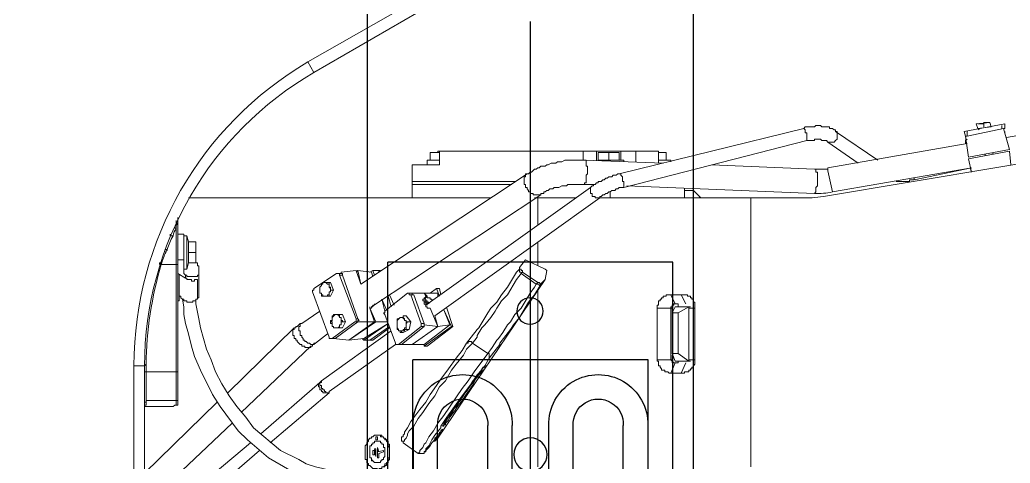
# Model space of a CAD drawing. Header units: millimetres. Extents: x 25083 to 52777, y 24772 to 45779.
# Drawn here: x 39033.2 to 39276.5, y 34015.4 to 34124.4 of the extents above; entities that cross this region are included whole.
import ezdxf

# ---------------------------------------------------------------- set-up
doc = ezdxf.new("R2010")
doc.units = ezdxf.units.MM
doc.styles.get("Standard").update_dxf_attribs({"font": ''})
doc.styles.get('Standard').set_extended_font_data('SimSun')
doc.dimstyles.new('ISO-25', dxfattribs={"dimtxt": 2.5, "dimasz": 2.5, "dimexe": 1.25, "dimexo": 0.625, "dimtad": 1, "dimtxsty": 'Standard', "dimcen": 2.5, "dimadec": 0, "dimazin": 0, "dimtfac": 1, "dimtmove": 0, "dimatfit": 3, "dimfxl": 1, "dimarcsym": 0})

# ---------------------------------------------------------------- blocks, each defined once
blk = doc.blocks.new('A$C6E4F4F8B')
for p, q in [((0, 70), (197.2, 70)), ((0, 70), (0, 0)), ((197.2, 70), (197.2, 0)), ((40.15, 63.8), (57.53, 63.8)), ((62.1, 63.92), (62.1, 6.08)), ((135.1, 63.92), (135.1, 6.08)), ((157.05, 63.8), (139.67, 63.8)), ((57.53, 57.8), (40.15, 57.8)), ((139.67, 57.8), (157.05, 57.8)), ((62.5, 52.83), (62.5, 49.63)), ((68.5, 52.83), (68.5, 49.63)), ((128.7, 52.83), (128.7, 49.63)), ((134.7, 52.83), (134.7, 49.63)), ((68.5, 49.63), (62.5, 49.63)), ((128.7, 49.63), (134.7, 49.63)), ((54.12, 45.5), (40.15, 45.5)), ((143.08, 45.5), (157.05, 45.5)), ((54.12, 39.5), (40.15, 39.5)), ((143.08, 39.5), (157.05, 39.5)), ((54.12, 30.5), (40.15, 30.5)), ((143.08, 30.5), (157.05, 30.5)), ((54.12, 24.5), (40.15, 24.5)), ((143.08, 24.5), (157.05, 24.5)), ((62.5, 17.17), (62.5, 20.37)), ((68.5, 20.37), (62.5, 20.37)), ((68.5, 17.17), (68.5, 20.37)), ((128.7, 17.17), (128.7, 20.37)), ((128.7, 20.37), (134.7, 20.37)), ((134.7, 17.17), (134.7, 20.37)), ((57.53, 12.2), (40.15, 12.2)), ((139.67, 12.2), (157.05, 12.2)), ((40.15, 6.2), (57.53, 6.2)), ((157.05, 6.2), (139.67, 6.2)), ((0, 0), (197.2, 0))]:
    blk.add_line(p, q)
at = {"color": 1}
for p, q in [((64, 63.92), (24, 63.92)), ((24, 63.92), (24, 6.08)), ((74, 63.92), (24, 63.92)), ((24, 63.92), (24, 6.08)), ((123.2, 63.92), (173.2, 63.92)), ((133.2, 63.92), (173.2, 63.92)), ((173.2, 63.92), (173.2, 6.08)), ((173.2, 63.92), (173.2, 6.08)), ((64, 6.08), (24, 6.08)), ((74, 6.08), (24, 6.08)), ((123.2, 6.08), (173.2, 6.08)), ((133.2, 6.08), (173.2, 6.08))]:
    blk.add_line(p, q, dxfattribs=at)
at = {"color": 6, "ltscale": 15}
for p, q in [((74, 6.08), (74, 63.92)), ((123.2, 6.08), (123.2, 63.92))]:
    blk.add_line(p, q, dxfattribs=at)
for centre in [(47.28, 35), (47.28, 35), (149.92, 35), (149.92, 35)]:
    blk.add_circle(centre, 4.1, dxfattribs=at)
for centre in [(12, 34.89), (185.2, 34.89), (185.2, 34.89)]:
    blk.add_circle(centre, 3.25)
for centre, radius, start, end in [((39.79, 51.65), 12.16, 88.3056, 271.6944), ((57.53, 52.83), 10.97, 0, 90), ((139.67, 52.83), 10.97, 90, 180), ((157.41, 51.65), 12.16, 268.3056, 91.6944), ((39.8, 51.65), 6.16, 86.7014, 273.2986), ((57.53, 52.83), 4.97, 0, 90), ((139.67, 52.83), 4.97, 90, 180), ((157.4, 51.65), 6.16, 266.7014, 93.2986), ((54.12, 35), 4.5, 270, 90), ((143.08, 35), 4.5, 90, 270), ((39.79, 18.35), 12.16, 88.3056, 271.6944), ((157.41, 18.35), 12.16, 268.3056, 91.6944), ((39.8, 18.35), 6.16, 86.7014, 273.2986), ((157.4, 18.35), 6.16, 266.7014, 93.2986), ((57.53, 17.17), 10.97, 270, 0), ((57.53, 17.17), 4.97, 270, 0), ((139.67, 17.17), 10.97, 180, 270), ((139.67, 17.17), 4.97, 180, 270)]:
    blk.add_arc(centre, radius, start, end)
at = {"ltscale": 15}
for centre, start, end in [((54.12, 35), 270, 90), ((143.08, 35), 90, 270)]:
    blk.add_arc(centre, 10.5, start, end, dxfattribs=at)
blk = doc.blocks.new('*D925')
at = {"color": 0, "lineweight": -2}
for p, q in [((29677.86, 34881.66), (29677.86, 32448.29)), ((40733.02, 34757.65), (40733.02, 32448.29)), ((29680.36, 32449.54), (40730.52, 32449.54))]:
    blk.add_line(p, q, dxfattribs=at)
at = {"color": 0}
for points in [[(29680.36, 32449.96), (29680.36, 32449.13), (29677.86, 32449.54)], [(40730.52, 32449.13), (40730.52, 32449.96), (40733.02, 32449.54)]]:
    blk.add_solid(points, dxfattribs=at)
at = {"layer": 'DEFPOINTS', "color": 0}
for p in [(29677.86, 34882.29), (40733.02, 34758.27), (40733.02, 32449.54)]:
    blk.add_point(p, dxfattribs=at)
at = {"color": 0, "insert": (35205.44, 32451.63), "char_height": 2.5, "attachment_point": 5}
blk.add_mtext('11055,15', dxfattribs=at)
blk = doc.blocks.new('zw$D2F4')
at = {"color": 7, "lineweight": 5}
for points in [[(860.07, 429.66), (196.08, 429.66)], [(860.07, 429.66), (860.07, 427.06)], [(196.08, 427.06), (860.07, 427.06)], [(839.27, 398.84), (814.76, 427.06)], [(841.13, 401.07), (819.22, 427.06)], [(825.53, 427.06), (845.96, 405.52)], [(833.7, 427.06), (850.04, 427.06)], [(833.7, 427.06), (851.15, 409.24)], [(849.67, 427.06), (850.41, 427.06), (850.41, 426.69)], [(850.04, 421.49), (850.04, 427.06)], [(850.04, 427.06), (850.04, 421.49)], [(850.41, 427.06), (850.04, 427.06)], [(850.41, 427.06), (850.41, 426.69)], [(850.41, 426.69), (860.44, 426.69)], [(850.78, 427.06), (851.15, 427.06), (851.15, 426.69), (851.53, 426.69)], [(851.53, 426.69), (851.53, 419.26)], [(858.58, 426.69), (858.58, 427.06), (858.21, 427.06)], [(858.58, 419.26), (858.58, 426.69)], [(860.07, 427.06), (860.44, 426.69)], [(884.95, 423.35), (885.32, 423.35), (885.32, 422.98), (884.95, 422.98)], [(850.04, 421.49), (850.04, 420.01), (850.41, 419.64), (850.41, 419.26)], [(850.04, 421.49), (850.04, 420.01), (850.41, 419.64), (850.41, 419.26)], [(884.95, 422.98), (884.95, 419.26)], [(888.66, 421.49), (888.66, 421.86)], [(850.41, 419.26), (850.41, 418.89), (850.78, 418.89)], [(893.86, 419.26), (850.41, 419.26)], [(850.78, 418.89), (850.41, 418.89), (850.41, 419.26)], [(896.46, 418.89), (850.78, 418.89)], [(851.53, 419.26), (851.53, 418.89), (851.9, 418.89)], [(858.58, 418.89), (858.58, 419.26)], [(876.41, 414.07), (876.41, 414.44), (876.04, 414.44), (876.04, 415.18), (875.66, 415.18), (875.66, 416.66), (876.04, 416.66), (876.04, 417.41), (876.41, 417.41), (876.41, 417.78), (876.78, 418.15), (877.15, 418.15), (877.15, 418.52), (877.89, 418.52)], [(876.04, 418.89), (876.04, 418.52)], [(882.35, 418.52), (876.04, 418.52)], [(877.52, 418.52), (876.78, 418.52)], [(882.35, 418.52), (877.89, 418.52)], [(879.01, 418.52), (881.61, 418.52)], [(882.72, 418.89), (881.61, 417.04)], [(884.95, 419.26), (884.95, 418.89), (885.32, 418.89)], [(886.06, 418.89), (886.06, 417.41)], [(892, 420.01), (892, 420.75), (892.38, 420.75)], [(892.38, 418.89), (892.38, 417.41)], [(893.86, 419.26), (893.86, 419.64), (894.23, 419.64)], [(893.86, 419.26), (894.6, 419.26), (894.98, 418.89)], [(894.98, 418.89), (894.98, 419.26), (895.35, 419.26)], [(896.09, 418.89), (894.98, 418.89)], [(895.35, 419.26), (895.72, 419.26)], [(896.09, 418.89), (896.46, 418.89)], [(876.41, 417.78), (874.55, 417.41), (872.69, 417.41), (870.47, 417.04), (867.87, 416.29), (864.9, 415.55), (862.3, 414.81), (858.95, 413.32), (853.01, 410.35), (850.04, 408.49), (844.1, 404.04), (841.87, 401.81), (837.41, 396.61), (834.44, 391.41), (832.22, 386.96), (831.47, 384.73), (831.1, 382.5), (830.73, 380.64), (830.73, 378.79)], [(881.23, 414.07), (881.23, 414.81), (880.86, 414.81), (880.86, 415.55), (881.23, 415.55), (881.23, 415.92), (881.23, 416.66), (881.61, 416.66), (881.61, 417.04)], [(882.35, 417.04), (881.61, 417.04)], [(883.46, 413.69), (882.35, 413.69), (882.35, 414.07), (881.98, 414.07), (881.98, 414.44), (881.98, 416.66), (882.35, 416.66), (882.35, 417.04)], [(882.35, 417.04), (882.72, 417.41)], [(882.72, 417.41), (883.83, 417.41)], [(892.38, 417.41), (882.72, 417.41)], [(883.83, 416.66), (883.83, 417.41)], [(892, 416.66), (883.83, 416.66)], [(885.32, 416.29), (883.83, 416.66)], [(885.32, 416.29), (885.32, 414.44)], [(890.52, 416.29), (885.32, 416.29)], [(890.52, 416.29), (885.32, 416.29)], [(890.52, 416.29), (885.69, 416.29)], [(887.92, 416.29), (887.92, 414.44)], [(890.52, 416.29), (892, 416.66)], [(890.52, 414.44), (890.52, 416.29)], [(892, 416.66), (892, 417.41)], [(901.29, 416.29), (901.29, 342.02)], [(834.07, 378.79), (834.07, 380.27), (834.82, 383.24), (835.19, 385.1), (835.93, 387.33), (837.04, 389.18), (839.27, 393.64), (844.84, 400.32), (847.44, 402.18), (850.04, 404.41), (852.64, 406.27), (855.61, 408.12), (858.58, 409.61), (861.55, 410.72), (864.15, 411.84), (869.35, 413.32), (871.58, 413.69), (875.29, 414.44), (876.04, 414.44)], [(881.23, 414.07), (876.41, 414.07)], [(877.89, 413.69), (876.78, 413.69), (876.78, 414.07), (876.41, 414.07)], [(883.46, 413.69), (877.89, 413.69)], [(885.32, 414.44), (885.32, 414.07), (884.58, 414.07), (884.58, 413.69), (883.46, 413.69)], [(890.52, 414.44), (885.32, 414.44)], [(886.81, 414.44), (885.32, 414.44)], [(887.92, 414.44), (886.81, 414.44)], [(889.4, 414.44), (887.92, 414.44)], [(890.52, 414.44), (889.4, 414.44)], [(853.38, 406.64), (869.35, 390.3)], [(848.56, 403.3), (864.9, 386.21)], [(855.98, 383.99), (843.36, 398.47)], [(853.38, 381.76), (841.13, 396.24)], [(868.98, 390.67), (867.49, 390.67), (867.49, 390.3), (866.75, 390.3), (866.75, 389.93), (866.38, 389.93), (866.38, 389.56), (866.01, 389.56), (865.27, 388.81), (865.27, 388.44), (864.9, 388.44), (864.9, 387.7), (864.52, 387.7), (864.52, 386.21), (864.9, 386.21)], [(869.35, 390.3), (868.98, 390.3), (868.98, 390.67)], [(869.35, 390.3), (869.35, 389.93), (869.72, 389.93), (869.72, 389.56), (870.47, 388.81), (870.47, 388.44)], [(870.09, 388.81), (869.72, 388.81), (869.72, 389.18), (868.61, 389.18), (868.61, 388.81), (867.49, 388.81), (867.49, 388.44), (867.12, 388.44), (866.75, 388.07), (866.38, 388.07), (866.38, 387.7), (866.01, 387.7), (866.01, 387.33), (865.64, 386.96), (865.64, 386.58), (865.27, 386.21), (865.27, 385.47), (865.64, 385.47), (865.64, 385.1)], [(870.47, 388.44), (870.47, 388.81), (870.09, 388.81)], [(870.47, 388.44), (873.44, 383.99)], [(932.11, 385.47), (934.71, 386.96)], [(934.71, 386.96), (959.96, 342.76)], [(853.38, 381.76), (853.38, 383.24), (853.75, 383.24), (853.75, 383.61), (854.13, 383.61), (854.13, 383.99), (854.87, 383.99), (854.87, 384.36), (855.61, 384.36), (855.98, 383.99)], [(864.9, 386.21), (864.9, 385.84), (865.27, 385.84), (865.27, 385.47), (865.64, 385.1)], [(865.64, 385.1), (867.87, 382.13)], [(878.26, 385.84), (867.12, 381.76)], [(879.01, 385.47), (878.64, 385.47), (878.64, 385.84), (878.26, 385.84)], [(882.72, 379.9), (879.01, 385.47)], [(932.11, 385.47), (957.73, 341.28)], [(853.75, 381.76), (853.38, 381.76), (853.38, 382.5), (853.75, 382.5), (853.75, 382.87), (854.13, 382.87), (854.13, 383.24), (854.5, 383.24), (854.5, 383.61), (855.24, 383.61), (855.24, 383.99), (855.98, 383.99), (855.98, 383.61), (856.35, 383.61)], [(868.61, 366.53), (856.35, 383.61)], [(877.89, 383.61), (877.15, 383.61), (877.15, 383.24)], [(877.15, 382.87), (877.15, 383.24), (877.52, 383.24), (877.52, 383.61), (877.89, 383.61)], [(877.15, 381.39), (877.15, 383.24)], [(877.89, 381.76), (877.52, 381.76), (877.52, 382.13), (877.15, 382.13), (877.15, 382.5), (877.15, 382.87)], [(878.64, 383.99), (877.89, 383.99), (877.89, 383.61)], [(879.75, 383.61), (879.38, 383.99), (877.89, 383.99), (877.89, 383.61)], [(879.75, 383.61), (879.38, 383.99), (878.64, 383.99)], [(880.49, 383.24), (880.12, 383.24), (880.12, 383.61), (879.75, 383.61)], [(880.49, 382.87), (880.49, 383.24), (880.12, 383.24), (880.12, 383.61), (879.75, 383.61)], [(879.75, 381.76), (880.12, 381.76), (880.12, 382.13), (880.49, 382.5), (880.49, 382.87)], [(880.49, 381.39), (880.49, 383.24)], [(865.27, 365.42), (853.75, 381.76)], [(866.75, 380.64), (866.38, 376.93)], [(867.12, 381.76), (866.75, 381.76), (866.75, 381.39)], [(866.75, 380.64), (866.75, 381.39)], [(866.75, 381.39), (866.75, 381.01)], [(866.75, 380.27), (866.75, 381.01)], [(866.75, 381.01), (870.84, 375.44)], [(866.75, 380.64), (866.75, 380.27)], [(866.75, 380.27), (870.84, 374.7)], [(870.09, 381.01), (869.72, 381.01), (869.72, 380.64), (869.35, 380.64)], [(869.35, 379.9), (869.35, 380.64), (869.72, 380.64), (869.72, 381.01), (870.09, 381.01)], [(869.35, 378.41), (869.35, 380.64)], [(870.09, 378.79), (870.09, 379.16), (869.72, 379.16), (869.35, 379.53), (869.35, 379.9)], [(870.84, 381.39), (870.47, 381.39), (870.47, 381.01), (870.09, 381.01)], [(871.95, 381.01), (871.21, 381.01), (870.84, 381.39), (870.84, 381.01), (870.09, 381.01)], [(871.95, 381.01), (871.21, 381.01), (871.21, 381.39), (870.84, 381.39)], [(872.69, 380.64), (872.32, 380.64), (872.32, 381.01), (871.95, 381.01)], [(872.69, 379.9), (872.69, 380.27), (871.95, 381.01)], [(871.95, 378.79), (871.95, 379.16), (872.32, 379.16), (872.32, 379.53), (872.69, 379.53), (872.69, 379.9)], [(872.69, 378.41), (872.69, 380.64)], [(877.15, 381.76), (877.89, 381.76)], [(877.15, 381.39), (878.64, 380.64)], [(877.89, 381.76), (878.26, 381.76), (878.26, 381.39), (878.64, 381.39)], [(877.89, 381.76), (878.26, 381.76), (878.26, 381.39), (879.01, 381.39), (879.38, 381.76), (879.75, 381.76)], [(878.64, 381.39), (879.38, 381.39), (879.38, 381.76), (879.75, 381.76)], [(878.64, 380.64), (878.64, 381.39)], [(878.64, 380.64), (880.49, 381.39)], [(879.75, 381.76), (880.49, 381.76)], [(882.35, 379.16), (882.72, 379.16), (882.72, 379.53)], [(882.72, 379.53), (882.72, 379.9)], [(882.72, 378.79), (882.72, 379.53)], [(869.35, 379.16), (870.09, 379.16), (870.09, 378.79)], [(869.35, 378.41), (870.84, 377.67)], [(870.09, 378.79), (870.84, 378.79), (870.84, 378.41)], [(870.09, 378.79), (871.58, 378.79), (871.95, 378.79)], [(870.84, 378.41), (871.21, 378.41), (871.21, 378.79), (871.95, 378.79)], [(870.84, 377.67), (870.84, 378.41)], [(870.84, 377.67), (872.69, 378.41)], [(871.58, 375.07), (882.35, 379.16)], [(871.58, 374.7), (882.35, 378.41)], [(871.95, 378.79), (871.95, 379.16), (872.69, 379.16)], [(882.35, 378.41), (882.35, 379.16)], [(882.35, 378.41), (882.72, 378.41), (882.72, 378.79)], [(883.09, 378.79), (882.72, 378.79)], [(882.72, 378.79), (883.09, 378.79)], [(883.46, 375.07), (883.09, 378.79)], [(866.75, 373.22), (866.38, 376.93)], [(870.84, 370.24), (866.38, 376.93)], [(866.38, 376.93), (870.84, 370.62)], [(870.84, 374.7), (870.84, 375.44)], [(870.84, 375.44), (870.84, 375.07), (871.58, 375.07)], [(870.84, 374.7), (870.84, 370.62)], [(870.84, 374.7), (871.21, 374.7), (871.21, 374.33), (871.58, 374.7)], [(871.58, 374.7), (871.58, 375.07)], [(880.12, 373.96), (883.46, 375.07)], [(880.12, 373.96), (883.46, 374.7)], [(883.46, 374.7), (883.09, 375.07)], [(883.46, 374.7), (883.09, 371.36)], [(842.98, 370.24), (842.98, 370.62), (842.61, 370.99), (842.61, 371.36), (842.24, 371.36), (842.24, 371.73), (841.87, 372.1), (841.5, 372.1), (841.13, 372.47), (840.76, 372.47), (840.39, 372.84), (837.04, 372.84), (837.04, 372.47), (836.3, 372.47), (835.93, 372.1), (835.56, 372.1), (835.56, 371.73), (834.82, 370.99), (834.82, 369.87)], [(866.75, 373.59), (866.38, 373.22)], [(866.38, 371.73), (866.38, 373.22)], [(866.38, 373.22), (870.47, 367.27)], [(870.47, 367.27), (866.75, 373.22)], [(880.12, 373.96), (907.23, 333.11)], [(842.98, 369.87), (842.98, 368.76), (842.61, 368.76), (842.61, 368.39), (842.24, 368.39), (842.24, 368.02), (841.87, 367.65), (841.5, 367.65), (841.5, 367.27), (840.76, 367.27), (840.76, 366.9), (837.04, 366.9), (836.67, 367.27), (836.3, 367.27), (835.93, 367.65), (835.56, 367.65), (835.56, 368.02), (835.19, 368.02), (835.19, 368.76), (834.82, 368.76), (834.82, 369.5)], [(834.82, 369.5), (834.82, 368.76), (835.19, 368.76), (835.19, 368.39), (835.56, 368.02), (835.93, 368.02), (835.93, 367.65), (836.3, 367.65), (836.3, 367.27), (837.41, 367.27), (837.41, 366.9), (840.01, 366.9), (840.39, 367.27), (841.13, 367.27), (841.5, 367.65), (841.87, 367.65), (841.87, 368.02), (842.24, 368.02), (842.24, 368.39), (842.61, 368.39), (842.61, 369.13), (842.98, 369.13), (842.98, 369.87)], [(841.5, 369.87), (841.5, 370.62), (841.13, 370.62), (841.13, 370.99), (840.76, 370.99), (840.76, 371.36), (840.39, 371.36), (840.39, 371.73), (840.01, 371.73), (837.41, 371.73), (837.41, 371.36), (837.04, 371.36), (836.3, 370.62), (836.3, 369.87)], [(836.3, 369.87), (836.3, 370.62), (836.67, 370.99), (836.67, 371.36), (837.41, 371.36), (837.41, 371.73), (840.39, 371.73), (840.39, 371.36), (840.76, 371.36), (840.76, 370.99), (841.13, 370.99), (841.13, 370.62), (841.5, 370.62), (841.5, 370.24)], [(841.5, 369.87), (841.5, 369.13), (841.13, 369.13), (841.13, 368.76), (840.76, 368.76), (840.76, 368.39), (840.01, 368.39), (840.01, 368.02), (837.79, 368.02), (837.41, 368.39), (837.04, 368.39), (837.04, 368.76), (836.67, 368.76), (836.67, 369.13), (836.3, 369.13), (836.3, 369.87)], [(837.41, 369.5), (837.41, 369.87)], [(837.41, 369.5), (837.41, 369.87)], [(837.41, 369.87), (840.01, 369.87)], [(837.79, 370.24), (839.64, 370.62)], [(839.64, 370.24), (837.79, 370.24)], [(839.64, 370.24), (837.79, 370.24)], [(838.16, 370.62), (838.16, 370.99)], [(838.16, 370.62), (838.16, 370.99)], [(838.16, 370.99), (839.27, 370.99)], [(839.27, 370.62), (838.16, 370.62)], [(839.27, 370.62), (838.16, 370.62)], [(838.9, 369.87), (839.27, 368.39)], [(840.01, 369.87), (838.9, 369.5)], [(840.01, 369.87), (838.9, 369.87)], [(839.27, 370.99), (839.27, 370.62)], [(839.64, 370.62), (839.64, 370.24)], [(841.5, 370.24), (841.5, 369.87)], [(842.61, 370.24), (841.87, 370.24)], [(841.87, 370.24), (841.87, 369.87), (842.24, 369.87), (842.61, 369.87), (842.61, 370.24)], [(842.61, 370.24), (842.61, 369.87), (841.87, 369.87), (841.87, 370.24)], [(842.98, 369.87), (842.98, 370.24)], [(866.38, 370.99), (866.38, 371.73)], [(869.72, 366.9), (866.38, 371.73)], [(866.38, 371.73), (869.72, 366.9)], [(869.35, 366.9), (866.38, 370.99)], [(870.84, 370.24), (874.18, 371.73)], [(870.84, 370.62), (874.18, 371.73)], [(870.84, 367.27), (870.84, 370.24)], [(874.55, 370.99), (874.55, 371.36), (874.18, 371.36), (874.18, 371.73)], [(874.18, 371.36), (874.55, 371.36)], [(874.55, 371.36), (902.03, 329.77)], [(875.29, 370.62), (874.92, 370.62), (874.92, 370.99), (874.55, 370.99)], [(883.09, 371.36), (881.98, 370.99)], [(882.35, 370.62), (883.46, 370.99)], [(883.46, 370.99), (883.09, 371.73)], [(883.46, 369.5), (883.46, 370.99)], [(838.53, 369.5), (837.41, 369.5)], [(838.53, 369.5), (837.41, 369.5)], [(838.9, 368.39), (838.53, 369.5)], [(838.9, 368.39), (838.53, 369.5)], [(839.27, 368.39), (838.9, 368.39)], [(839.27, 368.39), (838.9, 368.39)], [(865.64, 365.42), (872.69, 368.02)], [(872.69, 368.02), (873.07, 368.39), (873.07, 368.02), (873.44, 368.02)], [(876.41, 368.76), (873.44, 368.02)], [(873.44, 368.02), (877.89, 362.45)], [(873.81, 367.65), (876.41, 368.76)], [(883.09, 369.5), (883.46, 369.5)], [(883.09, 369.5), (883.46, 369.5)], [(883.46, 369.5), (883.46, 369.13)], [(865.27, 365.05), (865.27, 365.42), (865.64, 365.42)], [(865.27, 365.05), (865.27, 364.3)], [(865.27, 364.67), (865.27, 365.05)], [(868.98, 364.67), (869.35, 365.05), (869.72, 365.05)], [(868.98, 364.67), (868.98, 365.05), (870.47, 365.05)], [(869.72, 365.05), (870.47, 365.05)], [(870.47, 365.05), (871.58, 365.05)], [(871.95, 364.3), (871.21, 365.05), (870.84, 365.05), (870.47, 365.05)], [(871.58, 365.05), (871.58, 364.67), (871.95, 364.3)], [(874.55, 366.53), (877.15, 367.27)], [(874.55, 366.53), (877.15, 367.27)], [(877.52, 366.9), (874.92, 365.79)], [(838.53, 359.85), (841.13, 363.56)], [(841.13, 363.56), (841.5, 363.56), (841.5, 363.93), (842.61, 363.93), (842.61, 363.56), (842.98, 363.56), (843.36, 363.19), (843.73, 363.19), (844.84, 362.45), (846.33, 361.7), (849.3, 359.48), (851.15, 357.99), (853.01, 356.88), (855.24, 355.39), (856.73, 354.28), (859.32, 352.42), (861.92, 350.56), (863.78, 349.08), (865.64, 347.96)], [(841.13, 363.56), (841.5, 363.56), (841.5, 363.19), (841.87, 363.19), (842.24, 362.82), (842.98, 362.45), (843.36, 362.45), (844.1, 362.08), (845.21, 360.96), (847.07, 359.85), (848.56, 358.73), (850.78, 357.25), (852.64, 355.76), (854.87, 354.65), (856.35, 353.16), (858.95, 351.68), (860.44, 350.56), (862.67, 348.71), (864.15, 347.96), (865.64, 346.48)], [(865.27, 364.67), (865.27, 363.93)], [(869.72, 359.1), (865.27, 364.67)], [(865.27, 363.93), (865.27, 364.3)], [(865.27, 363.93), (865.27, 361.33)], [(869.72, 358.36), (865.27, 363.93)], [(868.24, 364.3), (868.61, 364.3), (868.61, 364.67), (868.98, 364.67)], [(868.24, 363.56), (868.24, 364.3)], [(868.61, 363.56), (868.61, 363.93), (868.24, 363.93), (868.24, 364.3)], [(868.24, 363.56), (868.98, 362.08)], [(868.61, 363.56), (868.61, 364.67), (868.98, 364.67)], [(868.98, 362.82), (868.98, 363.19), (868.61, 363.19), (868.61, 363.56)], [(868.61, 363.56), (868.98, 363.56), (868.98, 363.19), (869.35, 363.19), (869.35, 362.82), (869.72, 362.82), (870.09, 362.82)], [(868.98, 362.08), (868.98, 362.82)], [(870.09, 362.82), (868.98, 362.82)], [(871.58, 363.19), (871.21, 363.19), (871.21, 362.82), (870.09, 362.82)], [(870.84, 362.45), (870.47, 362.82), (870.09, 362.82)], [(871.58, 363.19), (871.21, 363.19), (871.21, 362.82), (870.84, 362.82), (870.84, 362.45)], [(870.84, 361.7), (872.32, 362.82)], [(870.84, 361.7), (870.84, 362.45)], [(871.95, 364.3), (871.95, 363.56), (871.58, 363.56), (871.58, 363.19)], [(872.32, 363.56), (871.95, 363.56), (871.58, 363.19)], [(871.95, 364.3), (871.95, 363.56), (872.32, 363.56)], [(872.32, 362.82), (872.32, 363.56)], [(877.89, 362.45), (877.89, 362.08)], [(865.27, 358.36), (865.27, 361.33)], [(869.72, 355.02), (865.27, 361.33)], [(865.27, 361.33), (869.72, 355.02)], [(868.98, 362.08), (870.84, 361.7)], [(877.52, 361.7), (870.47, 359.1)], [(877.52, 360.96), (870.47, 358.36)], [(877.89, 362.08), (877.52, 362.08), (877.52, 361.7)], [(877.52, 361.7), (877.52, 360.96)], [(877.89, 361.33), (877.52, 361.33), (877.52, 360.96)], [(877.89, 362.08), (877.89, 361.33)], [(877.89, 358.36), (877.89, 361.33)], [(909.46, 361.33), (901.29, 361.33)], [(904.63, 361.33), (904.63, 336.82)], [(905.37, 361.33), (905.37, 336.08)], [(909.46, 354.65), (909.46, 361.33)], [(843.36, 355.02), (842.61, 355.39), (842.24, 355.76), (841.87, 355.76), (841.13, 356.5), (840.39, 356.88), (839.27, 357.99), (838.9, 357.99), (838.9, 358.36), (838.53, 358.36), (838.53, 358.73), (838.53, 359.1), (838.53, 359.85)], [(863.04, 342.76), (858.58, 346.11), (856.35, 347.59), (854.5, 349.08), (847.81, 353.53), (845.96, 355.02), (844.1, 356.13), (842.61, 357.25), (841.13, 357.99), (840.76, 358.36), (840.01, 358.73), (839.27, 359.48), (838.9, 359.48), (838.53, 359.85)], [(861.92, 342.39), (860.07, 343.51), (858.21, 344.99), (857.84, 345.36), (855.61, 346.85), (852.64, 349.08), (847.44, 352.79), (845.21, 354.28), (844.84, 354.28), (842.98, 355.76), (841.87, 356.5), (840.39, 357.25), (839.64, 357.99), (839.27, 357.99), (838.9, 358.36), (838.9, 357.99), (839.27, 357.99), (840.01, 357.25), (841.13, 356.5), (841.5, 356.13), (842.98, 355.02), (843.36, 355.02)], [(864.9, 357.62), (864.9, 358.36)], [(864.9, 358.36), (865.27, 358.36)], [(869.72, 351.68), (864.9, 358.36)], [(869.72, 351.31), (864.9, 357.62)], [(870.09, 352.05), (865.27, 358.36)], [(869.72, 359.1), (869.72, 358.36)], [(870.47, 359.1), (869.72, 359.1)], [(870.09, 358.36), (869.72, 355.02)], [(870.47, 358.36), (869.72, 358.36)], [(870.47, 359.1), (870.47, 358.36)], [(874.18, 356.88), (874.18, 357.62), (874.55, 357.62), (874.55, 357.99), (874.92, 357.99), (875.29, 358.36), (876.04, 358.36), (876.04, 358.73), (876.41, 358.73), (876.41, 358.36), (876.78, 358.36)], [(876.04, 358.36), (875.66, 358.36), (875.66, 357.99), (875.29, 357.99), (875.29, 357.62), (874.92, 357.62)], [(903.89, 317.51), (874.92, 357.99)], [(875.29, 357.62), (875.66, 357.62), (875.66, 357.99), (876.04, 357.99), (876.04, 358.73)], [(875.29, 357.25), (875.66, 357.25), (875.66, 357.62), (876.04, 357.62), (876.04, 357.99), (876.41, 357.99), (876.41, 358.36)], [(877.15, 357.62), (876.78, 357.62), (876.78, 356.88), (876.41, 356.88), (876.41, 356.5), (876.04, 356.5)], [(877.15, 357.62), (876.41, 358.36)], [(876.41, 358.36), (877.15, 357.99)], [(876.78, 358.36), (876.78, 357.99), (877.15, 357.99)], [(877.15, 357.62), (877.89, 358.36)], [(877.15, 357.99), (877.89, 358.36)], [(877.89, 358.36), (877.89, 355.02)], [(910.57, 357.62), (909.46, 357.62)], [(910.57, 354.65), (910.57, 357.62)], [(841.5, 355.76), (841.5, 356.13)], [(842.61, 355.02), (841.5, 355.76)], [(842.24, 355.02), (841.5, 355.76)], [(842.61, 355.02), (842.61, 355.39), (842.24, 355.39)], [(869.72, 355.02), (874.18, 356.88)], [(869.72, 355.02), (872.32, 355.76)], [(901.29, 315.28), (872.32, 355.76)], [(877.15, 354.65), (879.01, 355.39)], [(879.01, 355.39), (877.89, 356.88)], [(879.01, 355.39), (879.01, 354.65)], [(910.57, 356.88), (910.57, 354.65)], [(912.43, 356.88), (910.57, 356.88)], [(912.43, 354.65), (912.43, 356.88)], [(912.43, 356.88), (912.43, 355.39)], [(912.43, 355.39), (912.43, 354.65)], [(881.23, 328.65), (842.24, 355.02)], [(844.1, 353.91), (844.1, 354.28), (843.73, 354.28), (843.36, 354.65), (842.98, 354.65), (842.98, 355.02), (842.61, 355.02)], [(843.36, 355.02), (843.36, 354.65), (843.73, 354.65), (843.73, 354.28), (844.1, 354.28), (844.47, 353.91)], [(843.36, 355.02), (843.36, 354.65), (843.73, 354.65), (843.73, 354.28), (844.1, 354.28), (844.47, 353.91)], [(844.47, 353.91), (844.1, 353.91)], [(845.21, 353.91), (845.58, 353.53), (845.96, 353.53), (846.33, 353.16), (846.7, 353.16), (847.44, 352.42), (848.18, 352.05), (850.41, 350.56), (851.53, 349.45), (852.64, 349.08), (853.75, 347.96), (854.87, 347.22), (856.35, 346.48), (856.73, 345.74), (858.21, 344.99), (858.95, 344.25), (859.7, 343.88)], [(845.21, 353.53), (845.21, 353.91)], [(845.21, 353.91), (845.96, 353.16), (846.33, 353.16), (847.44, 352.42), (847.81, 352.05), (848.93, 351.31), (849.67, 350.93), (850.41, 350.19), (851.9, 349.45), (852.27, 349.08), (853.38, 348.33), (856.35, 346.11), (856.73, 345.74), (857.84, 344.99), (858.58, 344.62), (859.7, 343.88)], [(845.96, 353.16), (845.58, 353.16), (845.58, 353.53), (845.21, 353.53)], [(860.07, 343.14), (860.07, 343.51), (859.32, 343.51), (857.84, 344.99), (856.73, 345.74), (855.24, 346.48), (854.13, 347.22), (852.64, 348.33), (851.53, 349.08), (850.04, 350.19), (848.93, 350.93), (847.44, 352.05), (846.7, 352.42), (845.96, 353.16)], [(870.09, 352.05), (869.72, 355.02)], [(869.72, 351.68), (873.81, 353.53)], [(874.18, 352.79), (869.72, 351.31)], [(873.81, 353.53), (870.09, 352.05)], [(877.89, 355.02), (877.15, 355.02)], [(879.01, 354.65), (877.52, 354.28)], [(909.46, 354.65), (912.8, 354.65)], [(912.43, 355.02), (912.8, 355.02)], [(912.8, 300.8), (912.8, 355.02)], [(869.72, 351.31), (869.72, 351.68)], [(883.83, 334.97), (883.09, 335.71), (879.38, 337.94), (877.52, 339.42), (875.66, 340.54), (874.18, 342.02), (873.07, 342.76), (869.35, 344.99), (868.98, 345.36), (867.12, 346.85), (865.64, 347.96)], [(865.64, 347.96), (865.64, 347.59), (866.01, 347.59), (866.01, 346.85), (865.64, 346.48)], [(863.04, 342.76), (865.64, 346.48)], [(865.64, 346.48), (867.12, 345.36), (867.49, 345.36), (869.35, 344.25), (870.09, 343.51), (871.95, 342.02), (873.44, 340.91), (874.18, 340.54), (876.04, 339.42), (877.52, 337.94), (881.23, 335.71), (882.72, 334.59)], [(859.7, 343.88), (859.7, 343.51), (860.07, 343.51), (860.07, 343.14)], [(859.7, 343.88), (859.7, 343.51), (860.07, 343.51)], [(861.92, 342.39), (862.67, 342.39), (863.04, 342.39), (863.04, 342.76)], [(880.12, 329.77), (879.38, 330.14), (877.52, 331.25), (875.66, 332.74), (871.95, 334.97), (870.09, 336.45), (868.98, 337.19), (867.49, 338.31), (865.64, 339.79), (865.27, 339.79), (863.41, 341.28), (861.92, 342.39)], [(880.12, 330.88), (879.38, 331.25), (877.89, 332.37), (874.18, 334.59), (872.69, 336.08), (870.84, 337.19), (870.09, 337.94), (868.24, 339.05), (866.75, 340.16), (866.38, 340.54), (864.52, 341.65), (863.04, 342.76)], [(880.12, 330.88), (882.72, 334.59)], [(880.49, 330.51), (883.09, 334.22)], [(883.83, 334.97), (883.09, 334.97), (883.09, 334.59), (882.72, 334.59)], [(882.72, 334.59), (883.09, 334.22)], [(884.21, 334.97), (883.83, 334.97), (883.83, 334.59), (883.46, 334.59), (883.46, 334.22), (883.09, 334.22)], [(883.83, 334.97), (884.21, 334.97)], [(886.06, 333.48), (883.83, 328.65)], [(884.21, 334.97), (886.06, 333.48)], [(906.49, 333.85), (904.63, 333.85), (904.63, 333.48), (903.89, 333.48), (903.89, 333.11), (903.52, 333.11), (903.15, 332.74), (902.77, 332.74), (902.77, 332.37), (902.4, 332.37), (902.4, 331.62), (902.03, 331.62), (902.03, 329.77)], [(907.23, 333.11), (907.23, 333.48), (906.49, 333.48), (906.49, 333.85)], [(880.12, 329.77), (879.75, 329.77), (879.75, 330.14), (880.12, 330.14), (880.12, 330.51), (880.12, 330.88)], [(880.49, 330.51), (880.12, 330.88)], [(901.29, 321.23), (901.29, 331.25)], [(907.23, 333.11), (907.23, 332.74), (907.6, 332.37), (907.6, 331.99), (908.34, 331.25), (908.34, 330.88), (908.72, 330.51), (908.72, 330.14), (909.09, 329.77), (909.09, 328.65), (909.46, 328.28), (909.46, 327.91), (909.83, 327.17), (909.83, 326.05), (910.2, 325.68), (910.2, 324.57), (910.57, 323.83), (910.57, 321.6), (910.57, 320.85), (910.57, 319)], [(835.19, 330.51), (878.64, 330.51)], [(880.49, 330.51), (880.49, 330.14), (880.12, 329.77), (880.12, 329.4), (880.49, 329.4)], [(880.49, 329.4), (880.12, 329.77)], [(880.49, 329.4), (881.23, 328.65)], [(881.23, 328.65), (883.46, 328.28)], [(883.83, 328.65), (883.46, 328.28)], [(884.58, 330.51), (890.52, 330.51)], [(894.6, 330.51), (901.29, 330.51)], [(902.03, 329.77), (902.4, 329.77), (902.4, 329.02), (902.77, 329.02), (902.77, 328.65), (903.15, 328.28), (903.15, 327.91), (903.52, 327.54), (903.52, 326.8), (903.89, 326.42), (903.89, 325.31), (904.26, 324.57), (904.26, 323.45), (904.63, 323.08), (904.63, 321.23), (904.63, 320.85), (904.63, 319)], [(904.63, 320.85), (904.63, 319)], [(904.63, 319), (904.63, 316.77)], [(910.2, 318.63), (909.09, 318.63), (909.09, 318.25), (907.23, 318.25), (906.86, 318.63), (905.74, 318.63), (905.37, 318.63), (905, 318.63), (905, 319), (904.63, 319)], [(910.57, 319), (909.83, 299.69)], [(910.57, 319), (910.57, 318.63), (910.2, 318.63)], [(910.57, 319.37), (912.8, 319.37)], [(901.29, 315.28), (901.29, 316.4), (901.66, 316.4), (901.66, 316.77), (901.66, 317.14), (902.4, 317.14), (902.4, 317.51), (903.89, 317.51)], [(907.23, 310.46), (907.23, 310.83), (906.86, 311.2), (906.86, 311.94), (906.49, 312.31), (906.49, 313.06), (906.12, 313.43), (906.12, 313.8), (905.74, 314.17), (905.74, 314.54), (905.37, 314.91), (905.37, 315.66), (905, 315.66), (905, 316.03), (904.63, 316.4), (904.63, 316.77), (904.26, 316.77), (904.26, 317.14), (903.89, 317.51)], [(901.29, 315.66), (901.29, 265.89)], [(903.89, 309.34), (903.89, 310.46), (903.52, 310.83), (903.52, 311.2), (903.15, 311.57), (903.15, 312.31), (902.77, 312.68), (902.77, 313.06), (902.4, 313.43), (902.4, 313.8), (902.03, 314.17), (902.03, 314.54), (901.66, 314.91), (901.66, 315.28), (901.29, 315.28)], [(910.57, 316.03), (912.8, 316.03)], [(910.57, 315.66), (910.57, 310.46)], [(912.43, 315.66), (910.57, 315.66)], [(910.57, 309.34), (910.57, 314.91)], [(912.43, 310.46), (912.43, 315.66)], [(912.43, 315.66), (912.43, 314.17)], [(912.43, 314.17), (912.43, 313.06)], [(902.77, 312.68), (901.29, 312.68)], [(910.57, 313.06), (912.43, 313.06)], [(912.43, 313.06), (912.43, 311.57)], [(912.43, 311.57), (912.43, 310.46)], [(903.89, 309.34), (905.37, 309.34), (905.37, 309.71), (905.74, 309.71), (906.49, 309.71), (906.86, 310.08), (907.23, 310.08)], [(915.4, 264.41), (903.89, 309.34)], [(907.23, 310.08), (907.23, 310.46)], [(918.37, 265.15), (907.23, 310.46)], [(910.57, 309.34), (910.2, 309.34)], [(910.57, 310.46), (912.43, 310.46)], [(912.8, 310.08), (910.57, 310.08)], [(904.26, 308.6), (902.4, 262.55)], [(910.2, 306.37), (912.8, 306.37)], [(861.55, 301.17), (861.18, 301.17), (861.18, 300.8), (860.07, 300.8), (860.07, 300.43), (859.7, 300.43), (859.32, 300.06), (858.95, 300.06), (858.95, 299.32), (858.58, 299.32), (858.58, 298.57), (858.21, 298.2), (858.21, 297.83)], [(861.55, 297.46), (861.55, 301.17)], [(874.18, 301.17), (861.55, 301.17)], [(874.18, 297.46), (874.18, 301.17)], [(877.52, 297.83), (877.52, 298.94), (877.15, 298.94), (877.15, 299.69), (876.78, 299.69), (876.78, 300.06), (876.41, 300.06), (876.41, 300.43), (876.04, 300.43), (876.04, 300.8), (874.92, 300.8), (874.92, 301.17), (874.18, 301.17)], [(909.83, 300.8), (912.8, 300.8)], [(910.57, 300.8), (910.57, 298.94)], [(910.57, 300.8), (910.57, 297.83)], [(912.43, 300.8), (912.43, 298.94)], [(912.43, 300.8), (912.43, 300.06)], [(912.43, 300.06), (912.43, 298.94)], [(858.21, 297.83), (858.21, 295.23)], [(858.21, 297.83), (860.81, 296.72)], [(861.55, 297.83), (861.18, 297.46), (860.81, 297.46), (860.81, 297.09), (860.81, 296.72)], [(863.04, 297.46), (861.18, 296.72)], [(874.18, 297.83), (861.55, 297.83)], [(863.04, 297.46), (863.04, 295.97)], [(863.04, 297.46), (873.07, 297.46)], [(873.07, 297.46), (873.07, 295.97)], [(874.55, 296.72), (873.07, 297.46)], [(875.29, 296.72), (875.29, 297.09), (874.92, 297.46), (874.55, 297.46), (874.55, 297.83), (874.18, 297.83)], [(877.52, 297.83), (875.29, 296.72)], [(877.52, 295.23), (877.52, 297.83)], [(910.57, 297.83), (910.2, 297.83)], [(910.57, 298.94), (912.43, 298.94)], [(858.21, 295.23), (860.81, 294.12)], [(858.21, 295.23), (858.21, 294.49), (858.58, 294.49), (858.58, 293.37), (858.95, 293.37), (858.95, 293), (859.32, 293), (859.32, 292.63), (859.7, 292.63), (859.7, 292.26), (860.07, 292.26), (860.44, 291.89), (861.55, 291.89)], [(860.81, 296.72), (860.81, 295.97)], [(861.18, 295.97), (860.81, 295.97)], [(861.18, 296.72), (861.18, 293)], [(861.18, 293.37), (863.04, 295.97)], [(873.07, 295.97), (863.04, 295.97)], [(873.07, 295.97), (874.55, 293.37)], [(874.18, 291.89), (875.66, 291.89), (875.66, 292.26), (876.41, 292.26), (876.41, 292.63), (876.78, 292.63), (876.78, 293), (877.15, 293), (877.15, 293.74), (877.52, 293.74), (877.52, 295.23)], [(874.55, 293), (874.55, 296.72)], [(875.29, 295.97), (874.55, 295.97)], [(875.29, 295.97), (875.29, 296.72)], [(877.52, 295.23), (875.29, 294.12)], [(903.52, 294.49), (901.29, 294.49)], [(903.15, 292.26), (903.15, 294.49)], [(874.55, 293.37), (861.18, 293.37)], [(861.55, 291.89), (861.55, 293.37)], [(874.18, 291.89), (874.18, 293.37)], [(901.29, 290.4), (903.15, 292.26)], [(903.15, 292.26), (901.66, 290.77), (901.29, 290.77)], [(861.55, 291.89), (874.18, 291.89)], [(909.46, 287.8), (908.34, 262.55)], [(835.19, 278.15), (901.29, 278.15)], [(915.4, 264.41), (916.89, 264.41), (917.26, 264.41), (917.26, 264.78), (918, 264.78), (918.37, 265.15)], [(919.11, 261.44), (919.11, 262.18), (918.74, 262.55), (918.74, 264.78), (918.37, 265.15)], [(915.77, 261.44), (915.77, 262.55), (915.4, 262.55), (915.4, 264.41)], [(901.66, 260.32), (912.43, 195.71)], [(907.97, 262.18), (907.6, 262.18), (907.6, 261.81), (904.26, 261.81), (903.89, 262.18), (903.52, 262.18), (903.15, 262.18), (902.77, 262.18), (902.4, 262.55)], [(908.34, 262.55), (908.34, 262.18), (907.97, 262.18)], [(908.34, 262.55), (908.34, 259.21), (908.72, 259.21)], [(915.03, 259.21), (915.4, 259.58), (915.4, 260.69), (915.77, 261.07), (915.77, 261.44)], [(917.63, 257.35), (918, 257.35), (918, 257.72), (918.37, 258.09), (918.37, 258.84), (918.74, 258.84), (918.74, 260.69), (919.11, 261.07), (919.11, 261.44)], [(907.97, 259.21), (902.77, 258.09)], [(902.77, 258.09), (908.72, 223.93)], [(908.72, 259.21), (907.97, 259.21)], [(908.72, 259.21), (914.66, 225.04)], [(909.83, 251.78), (915.03, 259.21)], [(915.03, 259.21), (915.03, 258.84)], [(915.03, 258.84), (915.03, 257.72), (915.4, 257.35), (915.77, 256.98), (917.63, 256.98), (917.63, 257.35)], [(910.57, 246.95), (917.63, 257.35)], [(905.37, 240.64), (905.37, 242.5)], [(905.74, 238.04), (905.74, 239.16), (905.37, 239.16), (905.37, 240.64)], [(905.74, 238.04), (906.12, 238.04)], [(908.72, 223.93), (905.74, 238.04)], [(907.6, 223.93), (910.94, 224.67)], [(907.6, 223.93), (908.72, 224.3)], [(912.8, 214.65), (910.94, 224.67)], [(916.51, 225.41), (911.31, 224.67)], [(911.31, 224.67), (913.17, 214.65)], [(915.4, 225.41), (914.66, 225.41)], [(914.66, 225.41), (914.66, 225.04)], [(915.4, 225.41), (915.77, 225.04)], [(916.51, 225.41), (917.63, 225.79)], [(916.51, 225.41), (916.51, 225.04)], [(916.51, 225.04), (917.63, 225.04)], [(916.51, 225.04), (918.37, 216.13)], [(917.63, 225.79), (919.48, 215.76)], [(918, 222.07), (918.37, 222.44)], [(919.48, 222.82), (918.37, 222.44)], [(918.37, 222.44), (918.74, 219.1)], [(919.86, 219.47), (919.48, 222.82)], [(919.48, 222.44), (919.48, 221.7)], [(919.48, 221.7), (919.48, 220.96)], [(911.69, 220.59), (912.06, 220.59)], [(918.74, 220.96), (919.48, 220.96)], [(918.74, 219.1), (919.86, 219.47)], [(919.48, 220.96), (919.86, 220.96), (919.86, 220.22)], [(919.86, 220.22), (919.86, 219.47)], [(912.06, 218.73), (912.43, 218.73)], [(918.37, 216.5), (919.11, 216.5)], [(909.46, 214.27), (912.8, 214.65)], [(918.37, 216.13), (913.17, 214.65)], [(916.14, 215.39), (919.86, 194.59)], [(917.26, 215.76), (917.63, 215.76)], [(918.37, 216.13), (918.37, 215.76)], [(918.37, 215.76), (919.48, 215.76)]]:
    blk.add_lwpolyline(points, dxfattribs=at)
at = {"color": 7, "lineweight": 0}
for points in [[(860.81, 296.72), (860.81, 297.09), (861.18, 297.46), (861.55, 297.46)], [(862.67, 297.46), (861.55, 297.46)], [(874.18, 297.46), (873.07, 297.46)], [(874.18, 297.46), (874.92, 297.46), (874.92, 297.09), (875.29, 297.09), (875.29, 296.72)]]:
    blk.add_lwpolyline(points, dxfattribs=at)
at = {"color": 7, "lineweight": 5}
for points in [[(934.71, 386.96), (919.11, 413.32), (890.89, 429.66), (860.07, 429.66)], [(850.04, 427.06), (850.04, 427.06), (850.04, 427.06), (850.04, 427.06)], [(850.04, 427.06), (850.04, 427.06), (850.04, 427.06), (850.04, 427.06)], [(850.41, 426.69), (850.41, 426.69), (850.41, 426.69), (850.41, 427.06)], [(932.11, 385.47), (917.26, 411.09), (889.78, 427.06), (860.07, 427.06)], [(860.44, 426.69), (868.61, 426.69), (877.15, 425.21), (884.95, 422.98)], [(887.92, 421.86), (887.18, 422.24), (886.06, 422.61), (884.95, 422.98)], [(888.66, 421.49), (888.29, 421.49), (888.29, 421.86), (887.92, 421.86)], [(892, 420.01), (890.89, 420.75), (889.78, 421.12), (888.66, 421.49)], [(850.78, 418.89), (850.78, 418.89), (850.78, 418.89), (850.78, 418.89)], [(850.78, 418.89), (850.78, 418.89), (850.78, 418.89), (850.78, 418.89)], [(850.78, 418.89), (850.78, 418.89), (850.78, 418.89), (850.78, 418.89)], [(893.86, 419.26), (893.12, 419.64), (892.75, 420.01), (892, 420.01)], [(896.46, 418.89), (896.46, 418.89), (896.46, 418.89), (896.46, 418.89)], [(886.06, 416.29), (886.06, 416.29), (886.06, 416.29), (886.06, 416.29)], [(889.78, 416.29), (889.78, 416.29), (889.78, 416.29), (889.78, 416.29)], [(885.32, 414.44), (885.32, 414.44), (885.32, 414.44), (885.32, 414.44)], [(856.35, 383.61), (855.98, 383.99), (855.98, 383.99), (855.98, 383.99)], [(856.35, 383.61), (856.35, 383.61), (856.35, 383.61), (856.35, 383.61)], [(856.35, 383.61), (856.35, 383.61), (856.35, 383.61), (856.35, 383.61)], [(856.35, 383.61), (856.35, 383.61), (856.35, 383.61), (856.35, 383.61)], [(853.75, 381.76), (853.38, 381.76), (853.38, 381.76), (853.38, 381.76)], [(853.75, 381.76), (853.75, 381.76), (853.75, 381.76), (853.75, 381.76)], [(836.3, 369.87), (836.3, 369.87), (836.3, 369.87), (836.3, 369.87)], [(836.3, 369.87), (836.3, 369.87), (836.3, 369.87), (836.3, 369.87)], [(841.5, 369.87), (841.5, 369.87), (841.5, 369.87), (841.5, 369.87)], [(842.98, 369.87), (842.98, 369.87), (842.98, 369.87), (842.98, 369.87)], [(874.18, 371.73), (874.55, 371.73), (874.55, 371.73), (874.55, 371.73)], [(842.61, 355.02), (842.61, 355.02), (842.61, 355.02), (842.61, 355.02)], [(844.1, 353.91), (844.1, 353.91), (844.1, 353.91), (844.1, 353.91)], [(844.47, 353.91), (844.47, 353.91), (844.47, 353.91), (844.47, 353.91)], [(860.07, 343.14), (860.07, 343.14), (860.07, 343.51), (860.07, 343.51)], [(901.29, 265.89), (901.29, 264.04), (901.29, 262.18), (901.66, 260.32)], [(918.37, 265.15), (918.37, 265.15), (918.37, 265.15), (918.37, 265.15)], [(902.4, 262.55), (902.4, 261.07), (902.4, 259.58), (902.77, 258.09)]]:
    blk.add_open_spline(points, degree=3, dxfattribs=at)
at = {"color": 7, "lineweight": 0}
for points in [[(860.81, 296.72), (860.81, 296.72), (860.81, 296.72), (860.81, 296.72)], [(860.81, 296.72), (860.81, 296.72), (860.81, 296.72), (860.81, 296.72)], [(875.29, 296.72), (875.29, 296.72), (875.29, 296.72), (875.29, 296.72)], [(875.29, 296.72), (875.29, 296.72), (875.29, 296.72), (875.29, 296.72)]]:
    blk.add_open_spline(points, degree=3, dxfattribs=at)
blk = doc.blocks.new('zw$50CE')
blk.add_blockref('zw$D2F4', (22.01, 103.57))

msp = doc.modelspace()

# ---------------------------------------------------------------- linework, layer by layer
msp.add_line((39158.63, 33290.649), (39158.63, 34123.983))
at = {"ltscale": 15}
msp.add_lwpolyline([(39118.63, 33273.983), (39118.63, 34140.649), (39198.63, 34140.649), (39198.63, 33273.983)], close=True, dxfattribs=at)

# ---------------------------------------------------------------- block references
at = {"rotation": 90}
msp.add_blockref('zw$50CE', (39594.481, 33157.316), dxfattribs=at)
at = {"xscale": -1, "rotation": 269.9999999999999}
msp.add_blockref('A$C6E4F4F8B', (39123.63, 33867.633), dxfattribs=at)

# ---------------------------------------------------------------- dimensions: what is measured, and where the dimension line sits
dim = msp.add_linear_dim(base=(40733.0166, 32449.5434), p1=(29677.8617, 34882.2868), p2=(40733.0166, 34758.2702), dimstyle='ISO-25')
dim.commit()
dim.dimension.update_dxf_attribs({"geometry": '*D925', "text_midpoint": (35205.4391, 32449.5434), "dimtype": 160})

doc.saveas('drawing.dxf')
